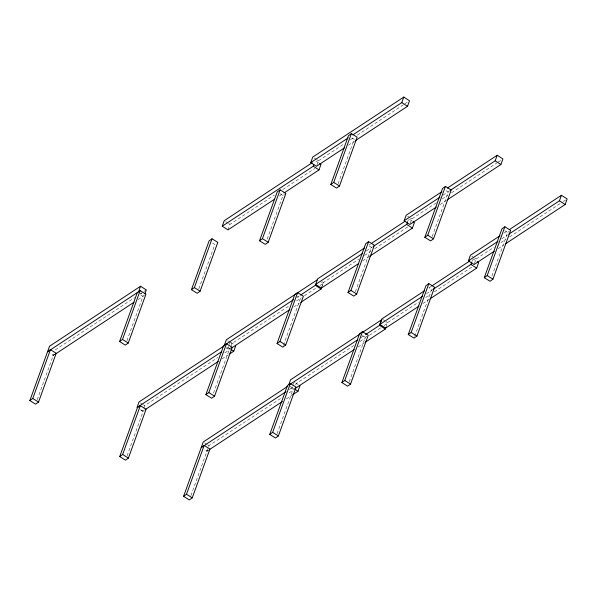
<?xml version="1.0" encoding="UTF-8"?>
<svg xmlns="http://www.w3.org/2000/svg" width="597" height="597" viewBox="0 0 597 597"><rect width="100%" height="100%" fill="white"/><g stroke="black" fill="none" stroke-linecap="round" stroke-linejoin="round"><path stroke-width="0.45" stroke-dasharray="2.98 2.24" d="M37.186 399.811L53.812 353.894M126.915 340.768L143.011 296.313L140.131 294.515M140.571 409.833L142.713 411.221L143.578 408.848M143.862 408.057L144.72 405.676L217.86 357.476M127.071 455.809L143.161 411.355L140.28 409.564M198.786 288.926L214.875 244.472L211.995 242.673M227.964 229.912L229.972 224.368L274.322 195.137M267.18 239.128L282.956 195.547L284.411 194.503M226.479 348.551L228.032 347.521L228.897 345.148M229.181 344.35L230.039 341.977M213.539 393.027L229.315 349.446L226.435 347.648M230.599 347.432L230.024 349.014L227.166 347.163M230.89 346.641L232.039 343.469L289.612 305.522M190.913 495.585L208.965 445.698L281.329 398.012M316.753 165.518L318.477 160.765L344.156 143.84M338.141 183.742L354.237 139.288L351.357 137.489M283.418 345.387L300.455 298.321L297.575 296.522M321.358 288.097L323.365 282.553L359.155 258.964M321.925 286.642L323.074 283.478L320.925 282.082M289.164 389.595L292.276 387.543L293.134 385.169M293.425 384.378L294.284 381.998M277.06 433.668L293.157 389.214L290.276 387.423M295.702 385.08L296.276 383.49L354.633 345.036M355.357 291.754L371.446 247.3L368.565 245.509M349.223 381.811L365.312 337.357L366.774 336.312M407.542 222.024L408.4 219.644M410.154 223.703L411.87 218.95L436.773 202.54M385.886 327.328L387.61 322.574L418.728 302.067M432.183 236.546L448.272 192.092L445.392 190.301M414.646 336.395L431.683 289.329L428.803 287.53M472.07 261.255L472.637 259.665M474.391 263.725L476.115 258.971L494.01 247.18M491.928 276.038L507.704 232.457L509.166 231.412M54.737 354.312L53.282 355.357L50.402 353.566M208.457 450.078L207.002 451.131L204.122 449.332M350.379 139.735L354.267 137.176M357.379 135.123L404.065 104.356M404.841 103.841L407.176 102.303M348.372 145.287L354.596 141.183M282.881 189.495L314.783 168.473M279.314 196.07L283.202 193.503M55.245 349.932L134.609 297.627M140.056 294.037L143.168 291.985M143.944 291.47L146.28 289.933M54.79 354.454L53.237 355.476L50.379 353.625M138.049 299.582L144.273 295.485L140.698 293.164M443.056 195.152L449.28 191.047M369.006 245.001L370.558 243.979M442.22 198.95L447.668 195.361M451.556 192.801L497.465 162.541M498.241 162.033L500.577 160.496M366.215 251.061L372.446 246.964M296.672 297.619L299.784 295.567M440.213 204.495L446.437 200.398M364.603 255.374L370.827 251.277M374.722 248.71L408.176 226.659M296.619 300.91L301.284 297.836M304.395 295.784L316.067 288.09M319.962 285.523L323.074 283.478M362.595 260.926L368.819 256.822M293.828 306.97L299.276 303.38M224.868 352.857L229.532 349.782M142.713 411.221L144.273 410.199M222.077 358.916L228.3 354.819M503.853 233.218L507.748 230.651M501.846 238.763L507.293 235.173M429.355 287.59L430.907 286.567M501.01 242.561L505.681 239.487M509.569 236.919L562.478 202.055M563.262 201.54L565.59 200.002M426.571 293.649L432.012 290.06M360.916 337.641L364.804 335.081M498.226 248.621L503.674 245.031M425.736 297.448L430.4 294.373M434.295 291.806L472.421 266.68M360.081 341.447L365.528 337.857M369.416 335.29L381.087 327.596M384.199 325.552L387.311 323.499L385.886 322.574M422.945 303.507L429.176 299.41M358.073 346.991L364.297 342.887M289.105 392.886L293.776 389.804M208.51 450.22L206.958 451.242L204.099 449.392M286.321 398.945L291.769 395.356M504.823 230.666L507.704 232.457M280.075 193.749L282.956 195.547M362.431 335.566L365.312 337.357M471.824 256.195L473.973 257.583M474.682 258.046L476.115 258.971M407.587 216.166L409.729 217.562M410.445 218.024L411.87 218.95M472.928 258.874L475.787 260.725M409.4 219.315L412.975 221.629M314.186 157.981L316.335 159.369M317.044 159.832L318.477 160.765M316.007 161.13L319.574 163.444M382.602 319.335L385.461 321.186M386.177 321.649L387.61 322.574M321.94 281.627L323.365 282.553M225.681 221.584L227.823 222.972M228.539 223.442L229.972 224.368M295.709 382.923L300 385.707M230.755 342.439L235.755 345.685M227.748 340.693L229.89 342.081M230.606 342.544L232.039 343.469M292.276 387.543L293.702 388.468M289.985 386.259L294.269 389.043M228.032 347.521L230.181 348.909M204.674 442.922L206.823 444.31M207.532 444.772L208.965 445.698M140.437 402.893L142.579 404.288M143.295 404.751L144.72 405.676"/><path stroke-width="0.9" d="M140.564 286.232L138.556 291.776L47.521 351.767L50.432 349.678L56.2 353.267L38.529 402.072L35.611 404.169L29.85 400.58L49.529 346.223L140.564 286.232L146.28 289.933L144.847 293.896M29.85 400.58L32.768 398.483L50.432 349.678M119.579 341.536L137.25 292.724L140.161 290.627L145.922 294.217L128.258 343.029L125.34 345.126L119.579 341.536L122.497 339.439L140.161 290.627M119.728 456.578L137.4 407.766L140.317 405.669L146.078 409.258L128.407 458.071L125.489 460.168L119.728 456.578L122.646 454.481L140.317 405.669M191.443 289.694L209.114 240.882L212.032 238.785L217.793 242.375L200.122 291.187L197.204 293.284L191.443 289.694L194.361 287.597L212.032 238.785M274.65 199.144L227.964 229.912L222.248 226.203L224.256 220.659L312.179 162.712M259.523 240.77L277.195 191.958L280.105 189.861L285.866 193.45L268.202 242.263L265.284 244.36L259.523 240.77L262.434 238.673L280.105 189.861M205.883 394.662L223.554 345.857L226.472 343.76L232.233 347.35L214.562 396.162L211.644 398.251L205.883 394.662L208.801 392.572L226.472 343.76M229.86 353.79L233.748 351.23L235.755 345.685M286.053 391.647L201.241 447.541L204.152 445.444L209.92 449.034L192.249 497.846L189.331 499.943L183.57 496.353L203.249 441.989L287.284 386.61M183.57 496.353L186.488 494.256L204.152 445.444M344.476 147.847L316.47 166.309L310.753 162.6L312.761 157.056L403.796 97.057L409.512 100.766L407.505 106.311L355.372 140.668M222.248 226.203L313.283 166.212L313.858 164.623M283.985 192.995L318.999 169.921L321.007 164.369L319.574 163.444M330.805 184.51L348.476 135.698L351.387 133.601L357.148 137.191L339.484 186.003L336.566 188.1L330.805 184.51L333.723 182.413L351.387 133.601M277.023 343.544L294.694 294.731L297.612 292.634L303.373 296.224L285.702 345.036L282.784 347.133L277.023 343.544L279.941 341.447L297.612 292.634M300.567 295.06L315.35 285.314L317.649 278.844L364.334 248.083M300.836 302.351L321.067 289.023L321.634 287.441M269.725 434.437L287.396 385.625L290.306 383.528L296.067 387.117L278.403 435.929L275.486 438.026L269.725 434.437L272.642 432.34L290.306 383.528M288.836 384.543L290.56 379.789L360.588 333.633M352.767 134.915L401.788 102.609L403.796 97.057M292.545 394.841L297.993 391.251L300 385.707M348.014 292.523L365.685 243.71L368.603 241.621L374.364 245.21L356.693 294.015L353.782 296.112L348.014 292.523L350.932 290.426L368.603 241.621M341.887 382.58L359.551 333.768L362.469 331.678L368.23 335.268L350.558 384.072L347.648 386.169L341.887 382.58L344.797 380.483L362.469 331.678M436.317 207.062L409.863 224.494L404.147 220.786L406.154 215.241L441.952 191.652M373.222 246.449L406.676 224.397L407.542 222.024M369.603 256.307L412.393 228.106L414.4 222.562L412.975 221.629M419.057 306.074L385.602 328.126L379.886 324.417L381.893 318.873L424.683 290.664M365.58 334.566L379.588 325.335L381.595 319.791L362.924 332.096M365.073 342.38L385.304 329.044L385.878 327.462M424.84 237.315L442.511 188.503L445.429 186.406L451.19 189.995L433.519 238.807L430.601 240.904L424.84 237.315L427.758 235.218L445.429 186.406M408.251 334.551L425.922 285.739L428.833 283.642L434.594 287.232L416.93 336.044L414.012 338.141L408.251 334.551L411.169 332.454L428.833 283.642M450.056 190.533L495.182 160.794L497.197 155.25L502.905 158.951L500.898 164.503L447.213 199.883M494.338 251.188L474.108 264.516L468.391 260.814L470.399 255.262L499.965 235.778M432.795 289.545L470.921 264.419L471.779 262.046M429.952 298.896L476.637 268.128L478.645 262.583L477.212 261.658M484.279 277.68L501.943 228.867L504.861 226.77L510.622 230.36L492.95 279.172L490.04 281.269L484.279 277.68L487.189 275.583L504.861 226.77M508.853 234.151L559.426 200.816L561.434 195.271L567.15 198.98L565.143 204.525L505.226 244.009M310.753 162.6L348.103 137.989M55.566 353.939L134.153 302.149M447.399 188.062L497.197 155.25M404.147 220.786L439.944 197.204M371.341 243.464L404.796 221.412M317.358 279.769L226.323 339.76L224.315 345.312L293.56 299.672M362.327 253.628L315.641 284.396L321.358 288.097L358.707 263.486M224.599 345.566L139.004 401.968L136.997 407.52L221.808 351.626M231.584 347.991L289.941 309.53M145.049 409.684L218.189 361.483M509.301 229.629L561.434 195.271M468.391 260.814L497.958 241.33M431.691 286.053L469.817 260.926M379.886 324.417L422.676 296.216M289.329 384.819L357.804 339.693M295.045 388.528L354.178 349.558M209.293 449.705L282.433 401.505M427.758 235.218L433.519 238.807M487.189 275.583L492.95 279.172M333.723 182.413L339.484 186.003M350.932 290.426L356.693 294.015M262.434 238.673L268.202 242.263M411.169 332.454L416.93 336.044M344.797 380.483L350.558 384.072M194.361 287.597L200.122 291.187M279.941 341.447L285.702 345.036M208.801 392.572L214.562 396.162M272.642 432.34L278.403 435.929M122.497 339.439L128.258 343.029M32.768 398.483L38.529 402.072M122.646 454.481L128.407 458.071M186.488 494.256L192.249 497.846M559.426 200.816L565.143 204.525M495.182 160.794L500.898 164.503M401.788 102.609L407.505 106.311M470.921 264.419L476.637 268.128M406.676 224.397L412.393 228.106M313.283 166.212L318.999 169.921M379.588 325.335L385.304 329.044M315.35 285.314L321.067 289.023M294.418 388.938L297.993 391.251M230.89 349.372L233.748 351.23"/></g></svg>
